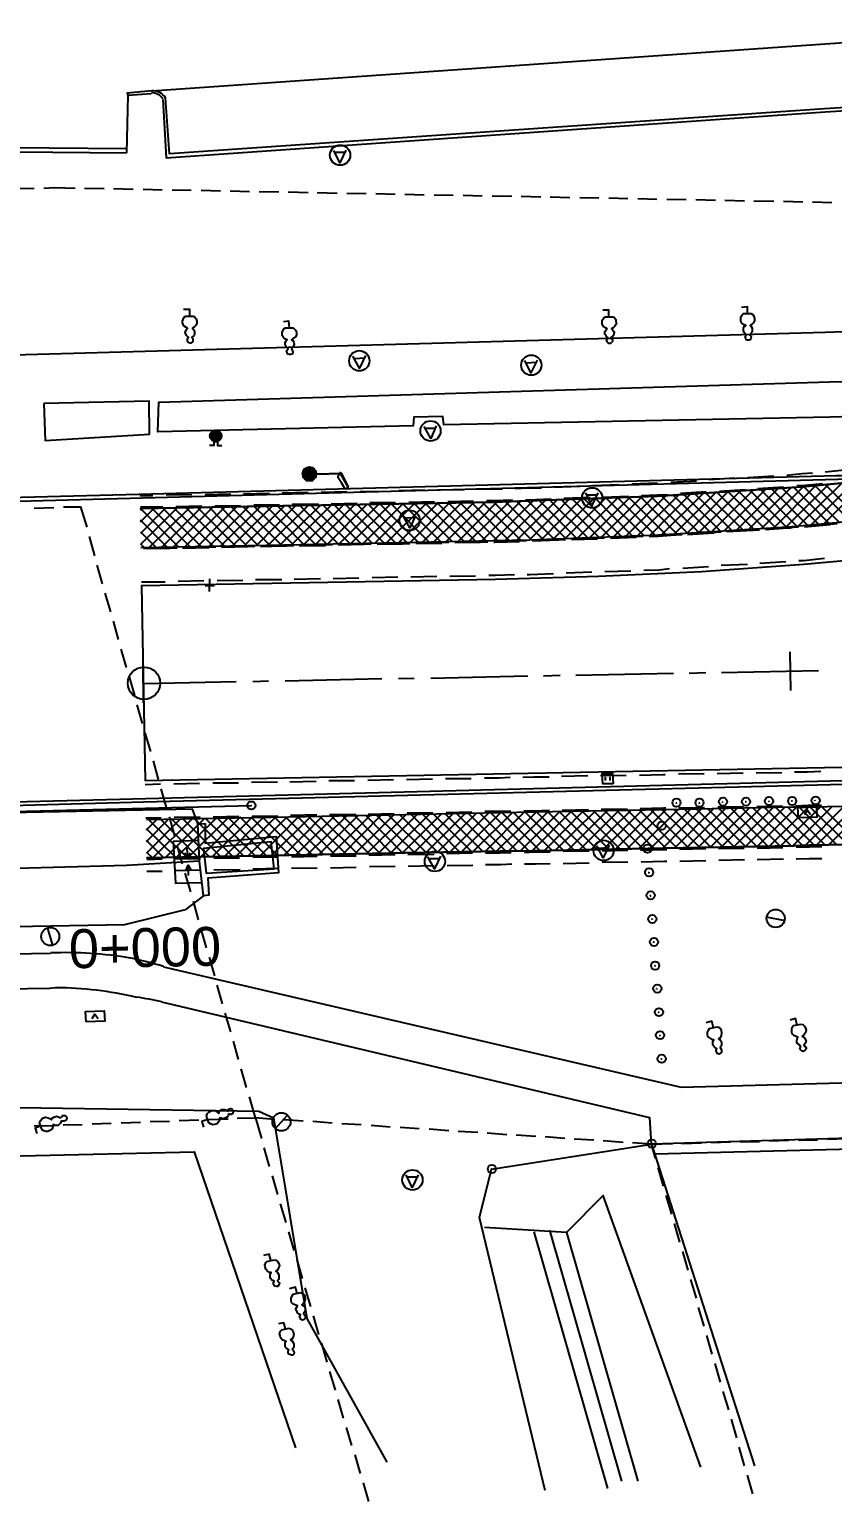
# Model space of a CAD drawing. Header units: millimetres. Extents: x -160 to 389, y -61 to 142.
# Drawn here: x -106.3 to -63.7, y -12.6 to 65.5 of the extents above; entities that cross this region are included whole.
import ezdxf

# ---------------------------------------------------------------- set-up
doc = ezdxf.new("R2010")
doc.units = ezdxf.units.MM
for name, color, linetype, true_color in [('PDF_C-ROAD', 7, 'Continuous', 0x989999), ('PDF_xref_2D-survey$(UV_map)$GR-31', 7, 'Continuous', 0xdcdcdc), ('PDF_xref_2D-survey$(UV_map)$GR-39', 7, 'Continuous', 0xdcdcdc), ('PDF_xref_2D-survey$(UV_map)$GR-41', 7, 'Continuous', 0xdcdcdc), ('PDF_xref_2D-survey$(UV_map)$GR-45', 7, 'Continuous', 0xdcdcdc), ('PDF_xref_2D-survey$(UV_map)$GR-46', 7, 'Continuous', 0xdcdcdc), ('PDF_xref_2D-survey$(UV_map)$GR-75', 7, 'Continuous', 0xdcdcdc), ('PDF_xref_2D-survey$(UV_map)$SI-39', 7, 'Continuous', 0xdcdcdc), ('PDF_xref_2D-survey$(UV_map)$SI-45', 7, 'Continuous', 0xdcdcdc), ('PDF_xref_2D-survey$(UV_map)$SI-75', 7, 'Continuous', 0xdcdcdc), ('PDF_xref_2D-survey$(UV_map)$SI-82', 7, 'Continuous', 0xdcdcdc)]:
    doc.layers.add(name, color=color, linetype=linetype, true_color=true_color)
for name, color, linetype in [('PDF_C-ROAD-CORR', 60, 'Continuous'), ('PDF_C-ROAD-STAN', 7, 'Continuous'), ('PDF_C-ROAD-STAN-MAJR', 7, 'Continuous'), ('PDF_C-ROAD-STAN-MINR', 7, 'Continuous'), ('PDF_Text', 7, 'Continuous'), ('PDF_xref_Boundary$lines$(UV_map)$GR-10', 8, 'Continuous')]:
    doc.layers.add(name, color=color, linetype=linetype)
doc.styles.add('PDF ArialMT', font='arial.ttf')

msp = doc.modelspace()

# ---------------------------------------------------------------- linework, layer by layer
at = {"layer": 'PDF_C-ROAD', "color": 1, "lineweight": 25, "true_color": 0xff0100}
msp.add_lwpolyline([(-59.792, 37.601), (-65.228, 37.107), (-70.665, 36.729), (-76.131, 36.467), (-81.596, 36.322), (-100.378, 35.973), (-100.174, 25.652), (-52.116, 26.582)], dxfattribs=at)
at = {"layer": 'PDF_C-ROAD', "color": 7, "lineweight": 25}
for points in [[(-79.038, 31.205), (-78.166, 31.234)], [(-77.323, 31.234), (-72.148, 31.35)], [(-71.304, 31.35), (-70.432, 31.379)], [(-69.589, 31.379), (-64.443, 31.496)], [(-100.261, 30.798), (-95.348, 30.914)], [(-94.476, 30.914), (-93.633, 30.943)], [(-92.76, 30.943), (-87.615, 31.059)], [(-86.742, 31.059), (-85.899, 31.089)], [(-85.027, 31.089), (-79.881, 31.205)]]:
    msp.add_lwpolyline(points, dxfattribs=at)
at = {"layer": 'PDF_C-ROAD-CORR', "color": 5, "lineweight": 25}
for points in [[(-64.094, 42.02), (-62.728, 42.165)], [(-74.357, 41.38), (-72.991, 41.439)], [(-72.293, 41.468), (-70.927, 41.555)], [(-70.258, 41.613), (-68.891, 41.7)], [(-68.194, 41.729), (-66.827, 41.817)], [(-66.129, 41.846), (-65.315, 41.933), (-64.763, 41.962)], [(-100.465, 40.77), (-99.767, 40.77)], [(-99.069, 40.799), (-97.703, 40.828)], [(-97.005, 40.828), (-95.639, 40.857)], [(-94.97, 40.857), (-93.574, 40.886)], [(-92.906, 40.915), (-91.539, 40.944)], [(-90.842, 40.944), (-89.475, 40.973)], [(-88.777, 40.973), (-87.411, 41.003)], [(-86.713, 41.032), (-85.347, 41.061)], [(-84.649, 41.061), (-83.283, 41.09)], [(-82.614, 41.119), (-81.684, 41.119), (-81.218, 41.119)], [(-80.55, 41.148), (-79.852, 41.177), (-79.154, 41.177)], [(-78.486, 41.206), (-77.119, 41.264)], [(-76.421, 41.293), (-75.055, 41.351)], [(-88.283, 21.087), (-86.917, 21.116)], [(-86.219, 21.116), (-84.853, 21.146)], [(-84.155, 21.146), (-82.788, 21.175)], [(-82.12, 21.204), (-81.306, 21.204), (-80.724, 21.233)], [(-80.056, 21.233), (-79.474, 21.233), (-78.689, 21.262)], [(-77.991, 21.262), (-76.625, 21.291)], [(-75.927, 21.32), (-74.561, 21.349)], [(-73.863, 21.349), (-72.613, 21.378), (-72.496, 21.378)], [(-71.799, 21.378), (-70.432, 21.407)], [(-69.735, 21.436), (-68.368, 21.465)], [(-67.699, 21.465), (-66.304, 21.494)], [(-65.635, 21.494), (-64.937, 21.524), (-64.269, 21.524)], [(-100.087, 20.855), (-99.273, 20.855)], [(-98.575, 20.884), (-97.209, 20.913)], [(-96.54, 20.913), (-95.144, 20.942)], [(-94.476, 20.971), (-93.08, 21)], [(-92.412, 21), (-91.045, 21.029)], [(-90.347, 21.029), (-88.981, 21.058)]]:
    msp.add_lwpolyline(points, dxfattribs=at)
at = {"layer": 'PDF_C-ROAD-CORR', "color": 1, "lineweight": 25, "true_color": 0xff0100}
for points in [[(-59.297, 41.787), (-65.315, 41.235), (-66.129, 41.177), (-72.991, 40.741), (-79.852, 40.479), (-81.684, 40.421), (-86.713, 40.334), (-92.877, 40.218), (-100.436, 40.072), (-92.877, 40.218), (-86.713, 40.334), (-81.684, 40.421), (-79.852, 40.479), (-72.991, 40.741), (-66.129, 41.177), (-65.315, 41.235), (-59.297, 41.787)], [(-100.407, 38.008), (-92.848, 38.153), (-86.684, 38.27), (-81.625, 38.386), (-79.794, 38.415), (-72.933, 38.677), (-66.1, 39.113), (-66.071, 39.113), (-65.257, 39.171), (-59.239, 39.723)], [(-100.116, 23.588), (-92.557, 23.733), (-86.393, 23.849), (-81.364, 23.966), (-79.532, 23.995), (-72.671, 24.111), (-65.81, 24.256), (-64.996, 24.256), (-58.948, 24.373)], [(-58.919, 22.338), (-64.937, 22.221), (-65.752, 22.192), (-65.781, 22.192), (-72.613, 22.076), (-79.503, 21.931), (-81.335, 21.901), (-86.364, 21.814), (-92.528, 21.698), (-100.087, 21.553), (-92.528, 21.698), (-86.364, 21.814), (-81.335, 21.901), (-79.503, 21.931), (-72.613, 22.076), (-65.781, 22.192), (-65.752, 22.192), (-64.937, 22.221), (-58.919, 22.338)]]:
    msp.add_lwpolyline(points, dxfattribs=at)
at = {"layer": 'PDF_C-ROAD-CORR', "color": 8, "lineweight": 25, "true_color": 0x767676}
for points in [[(-65.606, 41.293), (-65.315, 41.293), (-64.24, 41.41)], [(-79.997, 40.537), (-79.852, 40.537), (-78.631, 40.595)], [(-77.962, 40.625), (-76.567, 40.683)], [(-75.898, 40.683), (-74.532, 40.741)], [(-73.834, 40.77), (-72.991, 40.799), (-72.467, 40.828)], [(-71.77, 40.886), (-70.403, 40.973)], [(-69.705, 41.003), (-68.339, 41.09)], [(-67.67, 41.148), (-66.304, 41.235)], [(-100.436, 40.159), (-99.244, 40.159)], [(-98.546, 40.188), (-97.18, 40.218)], [(-96.482, 40.218), (-95.115, 40.247)], [(-94.418, 40.276), (-93.051, 40.276)], [(-92.383, 40.305), (-90.987, 40.334)], [(-90.318, 40.334), (-88.923, 40.363)], [(-88.254, 40.392), (-86.888, 40.392)], [(-86.19, 40.421), (-84.823, 40.45)], [(-84.126, 40.45), (-82.759, 40.479)], [(-82.062, 40.508), (-81.684, 40.508), (-80.695, 40.537)], [(-67.263, 38.967), (-66.1, 39.055), (-66.071, 39.055), (-65.897, 39.055)], [(-65.519, 39.084), (-66.071, 39.055), (-66.1, 39.055), (-66.885, 38.996)], [(-65.199, 39.113), (-63.833, 39.229)], [(-63.455, 39.258), (-64.821, 39.142)], [(-84.068, 38.27), (-85.434, 38.241)], [(-83.748, 38.27), (-82.381, 38.299)], [(-82.003, 38.299), (-83.37, 38.27)], [(-81.684, 38.299), (-81.625, 38.299), (-80.317, 38.328)], [(-79.939, 38.357), (-81.306, 38.328)], [(-79.619, 38.357), (-78.253, 38.415)], [(-77.875, 38.415), (-79.241, 38.357)], [(-77.555, 38.444), (-76.189, 38.473)], [(-75.811, 38.502), (-77.177, 38.444)], [(-75.491, 38.502), (-74.125, 38.56)], [(-73.747, 38.589), (-75.113, 38.531)], [(-73.427, 38.589), (-72.933, 38.619), (-72.06, 38.677)], [(-71.682, 38.677), (-72.933, 38.619), (-73.049, 38.619)], [(-71.392, 38.706), (-69.996, 38.793)], [(-69.618, 38.822), (-71.014, 38.735)], [(-69.328, 38.851), (-67.961, 38.938)], [(-67.583, 38.938), (-68.95, 38.851)], [(-100.261, 37.95), (-98.866, 37.979)], [(-98.488, 37.979), (-99.883, 37.95)], [(-98.197, 37.979), (-96.802, 38.008)], [(-96.424, 38.037), (-97.819, 38.008)], [(-96.133, 38.037), (-94.737, 38.066)], [(-94.359, 38.066), (-95.755, 38.037)], [(-94.069, 38.066), (-92.848, 38.095), (-92.673, 38.095)], [(-92.295, 38.095), (-92.848, 38.095), (-93.691, 38.066)], [(-92.005, 38.124), (-90.609, 38.124)], [(-90.231, 38.153), (-91.627, 38.124)], [(-89.94, 38.153), (-88.574, 38.182)], [(-88.196, 38.182), (-89.562, 38.153)], [(-87.876, 38.182), (-86.655, 38.211), (-86.51, 38.211)], [(-86.132, 38.211), (-86.655, 38.211), (-87.498, 38.182)], [(-85.812, 38.241), (-84.446, 38.241)], [(-76.48, 36.7), (-77.846, 36.642)], [(-74.415, 36.758), (-75.782, 36.729)], [(-72.351, 36.874), (-72.904, 36.816), (-73.718, 36.787)], [(-70.287, 36.99), (-71.653, 36.903)], [(-68.223, 37.107), (-69.618, 37.049)], [(-66.188, 37.252), (-67.554, 37.165)], [(-64.123, 37.427), (-65.228, 37.31), (-65.49, 37.31)], [(-99.127, 36.176), (-100.378, 36.176)], [(-97.063, 36.235), (-98.43, 36.205)], [(-94.999, 36.264), (-96.366, 36.235)], [(-92.935, 36.293), (-94.33, 36.293)], [(-90.871, 36.351), (-92.266, 36.322)], [(-88.836, 36.38), (-90.202, 36.351)], [(-86.771, 36.438), (-88.138, 36.409)], [(-84.707, 36.467), (-86.074, 36.438)], [(-82.643, 36.496), (-84.009, 36.467)], [(-80.579, 36.554), (-81.596, 36.525), (-81.945, 36.525)], [(-78.515, 36.612), (-79.765, 36.554), (-79.91, 36.554)], [(-84.242, 25.768), (-82.876, 25.768)], [(-82.178, 25.797), (-81.393, 25.797), (-80.811, 25.826)], [(-80.143, 25.826), (-79.561, 25.855), (-78.747, 25.855)], [(-78.079, 25.884), (-76.683, 25.914)], [(-76.014, 25.914), (-74.648, 25.943)], [(-73.95, 25.943), (-72.7, 25.972), (-72.584, 25.972)], [(-71.886, 26.001), (-70.52, 26.03)], [(-69.822, 26.03), (-68.455, 26.059)], [(-67.758, 26.059), (-66.391, 26.088)], [(-65.722, 26.117), (-65.025, 26.117), (-64.327, 26.146)], [(-100.174, 25.448), (-99.36, 25.477)], [(-98.662, 25.477), (-97.296, 25.507)], [(-96.598, 25.536), (-95.232, 25.536)], [(-94.534, 25.565), (-93.167, 25.594)], [(-92.499, 25.594), (-91.103, 25.623)], [(-90.435, 25.652), (-89.068, 25.652)], [(-88.37, 25.681), (-87.004, 25.71)], [(-86.306, 25.71), (-84.94, 25.739)], [(-71.857, 24.198), (-70.49, 24.227)], [(-69.793, 24.256), (-68.426, 24.285)], [(-67.728, 24.285), (-66.362, 24.315)], [(-65.664, 24.315), (-64.996, 24.344), (-64.298, 24.344)], [(-100.145, 23.675), (-99.331, 23.675)], [(-98.633, 23.704), (-97.267, 23.733)], [(-96.569, 23.733), (-95.203, 23.762)], [(-94.505, 23.762), (-93.138, 23.791)], [(-92.47, 23.82), (-91.074, 23.849)], [(-90.406, 23.849), (-89.01, 23.878)], [(-88.341, 23.878), (-86.975, 23.908)], [(-86.277, 23.937), (-84.911, 23.966)], [(-84.213, 23.966), (-82.847, 23.995)], [(-82.149, 24.024), (-81.364, 24.024), (-80.782, 24.024)], [(-80.085, 24.053), (-79.532, 24.053), (-78.718, 24.082)], [(-78.049, 24.082), (-76.654, 24.111)], [(-75.985, 24.14), (-74.59, 24.14)], [(-73.921, 24.169), (-72.671, 24.198), (-72.555, 24.198)], [(-80.056, 21.843), (-79.503, 21.872), (-78.689, 21.872)], [(-77.991, 21.901), (-76.625, 21.931)], [(-75.927, 21.931), (-74.561, 21.96)], [(-73.892, 21.96), (-72.613, 21.989), (-72.496, 21.989)], [(-71.828, 22.018), (-70.432, 22.047)], [(-69.764, 22.047), (-68.397, 22.076)], [(-67.699, 22.076), (-66.333, 22.105)], [(-65.635, 22.134), (-64.937, 22.134), (-64.269, 22.163)], [(-100.087, 21.465), (-99.273, 21.494)], [(-98.604, 21.494), (-97.238, 21.524)], [(-96.54, 21.553), (-95.174, 21.553)], [(-94.476, 21.582), (-93.109, 21.611)], [(-92.412, 21.611), (-91.045, 21.64)], [(-90.347, 21.669), (-88.981, 21.669)], [(-88.312, 21.698), (-86.917, 21.727)], [(-86.248, 21.727), (-84.853, 21.756)], [(-84.184, 21.785), (-82.817, 21.814)], [(-82.12, 21.814), (-81.335, 21.814), (-80.753, 21.843)]]:
    msp.add_lwpolyline(points, dxfattribs=at)
at = {"layer": 'PDF_C-ROAD-CORR', "lineweight": 25}
for points in [[(-65.49, 39.171), (-63.222, 41.41)], [(-64.821, 39.229), (-62.553, 41.497)], [(-64.153, 39.287), (-61.885, 41.555)], [(-79.881, 40.479), (-77.875, 38.502), (-75.753, 40.625)], [(-79.154, 38.444), (-77.032, 40.595)], [(-78.515, 38.473), (-76.392, 40.595)], [(-77.235, 38.502), (-75.084, 40.654)], [(-74.91, 38.589), (-76.887, 40.595)], [(-76.596, 38.531), (-74.444, 40.683)], [(-74.328, 38.619), (-76.305, 40.625)], [(-75.956, 38.56), (-73.805, 40.712)], [(-73.718, 38.648), (-75.724, 40.625)], [(-75.317, 38.589), (-73.165, 40.741)], [(-73.136, 38.677), (-75.113, 40.654)], [(-74.677, 38.619), (-72.526, 40.77)], [(-72.555, 38.706), (-74.532, 40.683)], [(-74.037, 38.648), (-71.857, 40.799)], [(-71.973, 38.735), (-73.921, 40.712)], [(-73.398, 38.648), (-71.217, 40.857)], [(-71.392, 38.764), (-73.34, 40.712)], [(-72.758, 38.706), (-70.549, 40.886)], [(-70.81, 38.822), (-72.758, 40.741)], [(-70.229, 38.851), (-72.177, 40.799)], [(-72.089, 38.735), (-69.88, 40.944)], [(-69.647, 38.88), (-71.595, 40.828)], [(-71.421, 38.764), (-69.24, 40.973)], [(-69.066, 38.938), (-71.014, 40.857)], [(-70.781, 38.822), (-68.572, 41.032)], [(-68.484, 38.967), (-70.432, 40.886)], [(-70.112, 38.851), (-67.903, 41.061)], [(-67.903, 38.996), (-69.851, 40.944)], [(-69.444, 38.909), (-67.263, 41.09)], [(-67.321, 39.026), (-69.269, 40.973)], [(-68.804, 38.938), (-66.595, 41.148)], [(-66.74, 39.084), (-68.688, 41.003)], [(-68.136, 38.996), (-65.926, 41.177)], [(-68.106, 41.061), (-66.159, 39.113), (-63.92, 41.351)], [(-65.606, 39.142), (-67.525, 41.09)], [(-67.467, 39.026), (-65.257, 41.235)], [(-65.025, 39.2), (-66.944, 41.119)], [(-66.827, 39.055), (-64.589, 41.293)], [(-64.472, 39.258), (-66.362, 41.148)], [(-63.891, 39.287), (-65.781, 41.206)], [(-63.338, 39.345), (-65.228, 41.235)], [(-62.757, 39.403), (-64.647, 41.293)], [(-62.205, 39.462), (-64.094, 41.351)], [(-100.436, 39.374), (-99.709, 40.101)], [(-100.436, 39.985), (-100.349, 40.072)], [(-98.43, 38.066), (-100.436, 40.072)], [(-100.232, 38.008), (-100.407, 38.182), (-98.459, 40.13)], [(-100.407, 38.764), (-99.098, 40.101)], [(-99.942, 38.037), (-97.819, 40.13)], [(-97.819, 38.066), (-99.825, 40.101)], [(-99.302, 38.037), (-97.209, 40.13)], [(-97.209, 38.066), (-99.244, 40.101)], [(-98.662, 38.066), (-96.569, 40.159)], [(-96.598, 38.095), (-98.633, 40.101)], [(-98.052, 38.066), (-95.929, 40.159)], [(-95.988, 38.095), (-98.023, 40.13)], [(-97.412, 38.066), (-95.319, 40.188)], [(-95.406, 38.124), (-97.412, 40.13)], [(-94.796, 38.124), (-96.802, 40.159)], [(-96.773, 38.095), (-94.679, 40.188)], [(-94.185, 38.124), (-96.191, 40.159)], [(-96.162, 38.095), (-94.069, 40.188)], [(-93.574, 38.153), (-95.61, 40.159)], [(-95.522, 38.124), (-93.429, 40.218)], [(-92.964, 38.153), (-94.999, 40.188)], [(-94.912, 38.124), (-92.79, 40.218)], [(-92.353, 38.182), (-94.389, 40.188)], [(-94.272, 38.124), (-92.179, 40.247)], [(-91.772, 38.182), (-93.778, 40.218)], [(-93.633, 38.153), (-91.539, 40.247)], [(-91.161, 38.182), (-93.167, 40.218)], [(-93.022, 38.153), (-90.9, 40.247)], [(-90.551, 38.211), (-92.586, 40.218)], [(-92.383, 38.182), (-90.289, 40.276)], [(-89.94, 38.211), (-91.975, 40.247)], [(-91.743, 38.182), (-89.65, 40.276)], [(-89.33, 38.241), (-91.365, 40.247)], [(-91.132, 38.182), (-89.039, 40.305)], [(-88.748, 38.241), (-90.754, 40.276)], [(-90.493, 38.211), (-88.399, 40.305)], [(-88.138, 38.241), (-90.144, 40.276)], [(-89.882, 38.211), (-87.76, 40.334)], [(-87.527, 38.27), (-89.533, 40.276)], [(-89.243, 38.241), (-87.149, 40.334)], [(-86.917, 38.27), (-88.952, 40.305)], [(-88.603, 38.241), (-86.51, 40.334), (-84.504, 38.328)], [(-86.306, 38.299), (-88.341, 40.305)], [(-87.992, 38.241), (-85.87, 40.363)], [(-85.696, 38.299), (-87.731, 40.334)], [(-87.353, 38.27), (-85.26, 40.363)], [(-85.114, 38.299), (-87.12, 40.334)], [(-86.713, 38.27), (-84.62, 40.392)], [(-86.103, 38.299), (-84.009, 40.392)], [(-83.893, 38.328), (-85.928, 40.363)], [(-85.463, 38.299), (-83.37, 40.392)], [(-83.283, 38.357), (-85.318, 40.363)], [(-84.853, 38.328), (-82.73, 40.421)], [(-82.672, 38.357), (-84.707, 40.392)], [(-84.213, 38.328), (-82.12, 40.421)], [(-82.091, 38.357), (-84.097, 40.392)], [(-83.573, 38.328), (-81.48, 40.45)], [(-81.48, 38.386), (-83.486, 40.392)], [(-82.963, 38.357), (-80.84, 40.45)], [(-80.87, 38.386), (-82.876, 40.421)], [(-82.323, 38.357), (-80.23, 40.479)], [(-80.259, 38.415), (-82.294, 40.421)], [(-81.684, 38.386), (-79.59, 40.479)], [(-79.678, 38.415), (-81.684, 40.421)], [(-81.073, 38.386), (-78.951, 40.508)], [(-79.067, 38.444), (-81.073, 40.45)], [(-78.486, 38.473), (-80.463, 40.45)], [(-80.433, 38.415), (-78.311, 40.537)], [(-79.794, 38.415), (-77.672, 40.566)], [(-77.294, 38.502), (-79.271, 40.508)], [(-76.683, 38.531), (-78.689, 40.508)], [(-76.102, 38.56), (-78.079, 40.537)], [(-75.52, 38.589), (-77.497, 40.566)], [(-99.011, 38.037), (-100.436, 39.462)], [(-99.622, 38.037), (-100.407, 38.822)], [(-69.589, 22.134), (-67.496, 24.227)], [(-68.95, 22.134), (-66.856, 24.227)], [(-68.339, 22.134), (-66.217, 24.256)], [(-67.699, 22.163), (-65.606, 24.256)], [(-65.286, 22.192), (-67.321, 24.227)], [(-67.06, 22.163), (-64.967, 24.256)], [(-64.676, 22.221), (-66.711, 24.227)], [(-66.449, 22.192), (-64.327, 24.285)], [(-64.094, 22.221), (-66.1, 24.256)], [(-65.81, 22.192), (-63.716, 24.285)], [(-63.484, 22.25), (-65.49, 24.256)], [(-65.17, 22.192), (-63.077, 24.315), (-61.071, 22.279)], [(-62.873, 22.25), (-64.908, 24.256)], [(-64.56, 22.221), (-62.466, 24.315), (-60.46, 22.308)], [(-62.263, 22.25), (-64.298, 24.285)], [(-63.92, 22.221), (-61.827, 24.315)], [(-100.116, 23.035), (-99.534, 23.617)], [(-100.116, 22.425), (-98.924, 23.617)], [(-100.087, 21.814), (-98.284, 23.646)], [(-97.965, 21.582), (-100, 23.588)], [(-99.767, 21.553), (-97.674, 23.646)], [(-97.383, 21.582), (-99.389, 23.617)], [(-99.127, 21.553), (-97.034, 23.646)], [(-96.773, 21.611), (-98.779, 23.617)], [(-98.517, 21.582), (-96.395, 23.675)], [(-96.162, 21.611), (-98.197, 23.646)], [(-97.877, 21.582), (-95.784, 23.675)], [(-95.551, 21.64), (-97.587, 23.646)], [(-97.238, 21.582), (-95.144, 23.704), (-93.138, 21.669)], [(-94.941, 21.64), (-96.976, 23.646)], [(-96.627, 21.611), (-94.505, 23.704)], [(-94.33, 21.64), (-96.366, 23.675)], [(-95.988, 21.611), (-93.894, 23.704)], [(-93.749, 21.669), (-95.755, 23.675)], [(-95.348, 21.64), (-93.255, 23.733)], [(-94.737, 21.64), (-92.644, 23.733)], [(-92.528, 21.698), (-94.563, 23.704)], [(-94.098, 21.64), (-92.005, 23.762)], [(-91.917, 21.698), (-93.952, 23.704)], [(-93.487, 21.669), (-91.365, 23.762)], [(-91.307, 21.698), (-93.342, 23.733)], [(-92.848, 21.669), (-90.754, 23.791)], [(-90.725, 21.727), (-92.731, 23.733)], [(-92.208, 21.698), (-90.115, 23.791)], [(-90.115, 21.727), (-92.121, 23.762)], [(-91.598, 21.698), (-89.475, 23.791)], [(-89.504, 21.727), (-91.539, 23.762)], [(-90.958, 21.727), (-88.865, 23.82)], [(-88.894, 21.756), (-90.929, 23.762)], [(-90.318, 21.727), (-88.225, 23.82)], [(-88.283, 21.756), (-90.318, 23.791)], [(-89.708, 21.727), (-87.615, 23.849)], [(-87.702, 21.785), (-89.708, 23.791)], [(-87.091, 21.785), (-89.097, 23.82)], [(-89.068, 21.756), (-86.975, 23.849)], [(-86.481, 21.785), (-88.487, 23.82)], [(-88.458, 21.756), (-86.335, 23.849)], [(-85.87, 21.814), (-87.905, 23.82)], [(-87.818, 21.785), (-85.725, 23.878)], [(-85.26, 21.814), (-87.295, 23.849)], [(-87.178, 21.785), (-85.085, 23.878)], [(-84.649, 21.843), (-86.684, 23.849)], [(-86.568, 21.785), (-84.446, 23.908)], [(-84.068, 21.843), (-86.074, 23.878)], [(-85.928, 21.814), (-83.835, 23.908)], [(-83.457, 21.843), (-85.463, 23.878)], [(-85.289, 21.814), (-83.195, 23.908)], [(-82.847, 21.872), (-84.882, 23.878)], [(-84.678, 21.843), (-82.585, 23.937)], [(-82.236, 21.872), (-84.271, 23.908)], [(-84.039, 21.843), (-81.945, 23.937)], [(-81.625, 21.901), (-83.661, 23.908)], [(-83.428, 21.843), (-81.306, 23.966)], [(-81.044, 21.901), (-83.05, 23.937)], [(-82.788, 21.872), (-80.695, 23.966)], [(-80.433, 21.901), (-82.439, 23.937)], [(-82.149, 21.872), (-80.056, 23.995)], [(-79.823, 21.931), (-81.829, 23.937)], [(-81.538, 21.901), (-79.416, 23.995), (-77.41, 21.96)], [(-79.212, 21.931), (-81.247, 23.966)], [(-80.899, 21.901), (-78.805, 23.995), (-76.799, 21.989)], [(-78.602, 21.96), (-80.637, 23.966)], [(-80.259, 21.931), (-78.166, 24.024)], [(-77.991, 21.96), (-80.026, 23.995)], [(-79.648, 21.931), (-77.555, 24.024)], [(-79.009, 21.931), (-76.916, 24.053)], [(-78.398, 21.96), (-76.276, 24.053)], [(-76.189, 21.989), (-78.224, 24.024)], [(-77.759, 21.96), (-75.665, 24.053)], [(-75.578, 22.018), (-77.613, 24.024)], [(-77.119, 21.989), (-75.026, 24.082)], [(-74.968, 22.018), (-77.003, 24.053)], [(-76.509, 21.989), (-74.386, 24.082)], [(-74.386, 22.018), (-76.392, 24.053)], [(-75.869, 21.989), (-73.776, 24.111)], [(-73.776, 22.047), (-75.782, 24.053)], [(-75.229, 22.018), (-73.136, 24.111)], [(-73.165, 22.047), (-75.171, 24.082)], [(-74.619, 22.018), (-72.526, 24.111)], [(-72.555, 22.076), (-74.59, 24.082)], [(-73.979, 22.047), (-71.886, 24.14)], [(-71.944, 22.076), (-73.979, 24.111)], [(-73.369, 22.047), (-71.246, 24.14)], [(-71.334, 22.076), (-73.369, 24.111)], [(-70.752, 22.105), (-72.758, 24.111)], [(-72.729, 22.047), (-70.636, 24.169)], [(-70.142, 22.105), (-72.148, 24.14)], [(-72.089, 22.076), (-69.996, 24.169)], [(-69.531, 22.134), (-71.566, 24.14)], [(-71.479, 22.076), (-69.357, 24.198)], [(-68.92, 22.134), (-70.956, 24.169)], [(-70.839, 22.105), (-68.746, 24.198)], [(-68.31, 22.134), (-70.345, 24.169)], [(-70.2, 22.105), (-68.106, 24.198)], [(-67.728, 22.163), (-69.735, 24.169)], [(-67.118, 22.163), (-69.124, 24.198)], [(-66.507, 22.192), (-68.513, 24.198)], [(-65.897, 22.192), (-67.932, 24.198)], [(-98.575, 21.582), (-100.116, 23.093)], [(-99.186, 21.553), (-100.116, 22.483)], [(-99.796, 21.553), (-100.087, 21.843)]]:
    msp.add_lwpolyline(points, dxfattribs=at)
at = {"layer": 'PDF_C-ROAD-STAN', "lineweight": 25}
msp.add_circle((-100.244, 30.816), 0.858, dxfattribs=at)
at = {"layer": 'PDF_C-ROAD-STAN-MAJR', "lineweight": 25}
msp.add_lwpolyline([(-100.261, 29.78), (-100.29, 31.844)], dxfattribs=at)
at = {"layer": 'PDF_C-ROAD-STAN-MINR', "lineweight": 25}
msp.add_lwpolyline([(-65.926, 30.42), (-65.955, 32.484)], dxfattribs=at)
at = {"layer": 'PDF_xref_2D-survey$(UV_map)$GR-31', "lineweight": 25}
msp.add_lwpolyline([(-105.553, 45.654), (-105.494, 43.677), (-99.942, 44.026), (-99.971, 45.77)], close=True, dxfattribs=at)
at = {"layer": 'PDF_xref_2D-survey$(UV_map)$GR-39', "lineweight": 25}
for points in [[(-94.563, 24.315), (-146.429, 23.006), (-153.116, 22.803)], [(-73.136, 5.853), (-63.338, 6.115), (-25.078, 7.278), (-18.915, 7.51), (-18.915, 8.063), (-25.107, 7.83), (-63.368, 6.667), (-73.311, 6.376), (-67.845, -10.689)], [(-82.439, 2.481), (-81.8, 5.039), (-73.311, 6.376)], [(-153.116, 4.429), (-140.44, 4.981), (-97.587, 5.969), (-92.208, -9.73)]]:
    msp.add_lwpolyline(points, dxfattribs=at)
at = {"layer": 'PDF_xref_2D-survey$(UV_map)$GR-41', "lineweight": 25}
for points in [[(-97.383, 23.384), (-97.674, 24.14), (-145.354, 23.181)], [(-97.296, 21.378), (-101.163, 21.146), (-138.725, 20.128), (-146.953, 19.954), (-146.953, 19.227)], [(-97.092, 19.547), (-98.052, 18.791), (-101.279, 18.006), (-138.376, 17.337), (-153.116, 17.163)]]:
    msp.add_lwpolyline(points, dxfattribs=at)
at = {"layer": 'PDF_xref_2D-survey$(UV_map)$GR-45', "lineweight": 25}
for points in [[(-99.825, 62.226), (-53.192, 65.482)], [(-153.116, 46.962), (-140.15, 47.311), (-100.174, 48.416), (-64.094, 49.434), (-52.756, 49.841), (-51.855, 50.916), (-52.436, 61.79)], [(-101.104, 61.993), (-101.163, 58.941)], [(-97.354, 22.483), (-98.691, 22.425), (-98.575, 20.215), (-97.18, 20.244)], [(-153.116, 15.651), (-138.26, 15.912), (-105.204, 16.494)], [(-99.215, 15.767), (-71.741, 9.4), (-63.251, 9.633), (-24.555, 10.447), (-18.798, 10.708), (-18.915, 12.133)], [(-104.942, 14.662), (-105.233, 14.633), (-138.289, 14.139), (-153.116, 13.819)], [(-73.311, 6.376), (-73.398, 7.772), (-99.302, 13.906)], [(-153.116, 9.022), (-94.156, 8.121), (-93.371, 7.772), (-91.598, -2.869), (-87.353, -10.486)], [(-70.694, -10.748), (-75.869, 3.644), (-77.817, 1.696), (-82.178, 1.957)], [(-78.951, -11.998), (-82.439, 2.481)], [(-75.636, -11.881), (-79.532, 1.725)], [(-78.718, 1.812), (-74.91, -11.504)], [(-77.817, 1.696), (-74.037, -11.504)]]:
    msp.add_lwpolyline(points, dxfattribs=at)
msp.add_lwpolyline([(-63.862, 46.788), (-58.512, 46.817), (-58.454, 45.073), (-63.833, 44.927), (-84.329, 44.52), (-84.387, 44.956), (-85.928, 44.927), (-85.957, 44.462), (-99.505, 44.142), (-99.447, 45.712)], close=True, dxfattribs=at)
for centre, radius, start, end in [((-104.373, -3.811), 20.338, 80.37862, 92.29884), ((-104.14, 0.288), 16.267, 72.35305, 78.84063), ((-105.042, -4.567), 19.233, 76.75317, 89.64011), ((-107.019, -24.396), 39.092, 78.60445, 80.59845)]:
    msp.add_arc(centre, radius, start, end, dxfattribs=at)
at = {"layer": 'PDF_xref_2D-survey$(UV_map)$GR-46', "lineweight": 25}
msp.add_lwpolyline([(-53.861, 64.901), (-53.686, 61.935), (-64.123, 61.266), (-98.895, 58.882), (-99.098, 61.848, 0.27857), (-99.825, 62.226), (-101.134, 62.11), (-101.104, 61.993), (-99.854, 62.081)], format="xyb", dxfattribs=at)
for points in [[(-99.244, 61.761), (-99.069, 58.679), (-64.094, 61.121), (-53.483, 61.79), (-53.657, 64.872)], [(-101.163, 59.144), (-140.237, 59.493), (-153.116, 58.621)], [(-153.116, 58.417), (-140.266, 59.289), (-101.163, 58.941)], [(-30.98, 38.589), (-54.064, 41.468), (-59.704, 41.817), (-63.513, 41.817), (-100.523, 40.828), (-110.233, 40.566), (-139.626, 39.752), (-153.116, 39.403)], [(-30.98, 38.386), (-54.064, 41.264), (-59.704, 41.642), (-63.426, 41.613), (-110.233, 40.363), (-139.51, 39.578), (-153.116, 39.229)], [(-20.834, 26.292), (-24.38, 26.524), (-25.136, 26.524), (-63.804, 25.623), (-100.145, 24.692), (-138.667, 23.704), (-145.063, 23.588)], [(-145.005, 23.355), (-138.609, 23.471), (-100.261, 24.518), (-63.804, 25.448), (-25.165, 26.35), (-24.41, 26.379), (-20.863, 26.117)]]:
    msp.add_lwpolyline(points, dxfattribs=at)
msp.add_lwpolyline([(-97.383, 23.384), (-97.005, 23.355), (-97.005, 22.338), (-93.226, 22.686), (-93.109, 20.768), (-96.86, 20.477), (-96.802, 19.576), (-97.092, 19.547), (-97.296, 21.378)], close=True, dxfattribs=at)
msp.add_arc((-99.808, 61.46), 0.654, 31.01157, 93.359, dxfattribs=at)
at = {"layer": 'PDF_xref_2D-survey$(UV_map)$GR-75', "lineweight": 25}
msp.add_lwpolyline([(-93.342, 20.971), (-93.487, 22.396), (-97.092, 22.047), (-96.947, 20.739)], close=True, dxfattribs=at)
at = {"layer": 'PDF_xref_2D-survey$(UV_map)$SI-39', "lineweight": 25}
for points in [[(-94.534, 24.315), (-94.563, 24.315), (-94.563, 24.344)], [(-73.311, 6.347), (-73.311, 6.376), (-73.34, 6.376)], [(-81.8, 5.01), (-81.8, 5.039), (-81.829, 5.039)]]:
    msp.add_lwpolyline(points, dxfattribs=at)
for centre in [(-94.546, 24.333), (-73.292, 6.394), (-81.782, 5.056)]:
    msp.add_circle(centre, 0.218, dxfattribs=at)
at = {"layer": 'PDF_xref_2D-survey$(UV_map)$SI-45', "lineweight": 25}
for points in [[(-97.965, 22.076), (-97.935, 21.524), (-98.081, 21.814)], [(-98.023, 20.884), (-97.906, 21.175)], [(-97.819, 21.814), (-97.935, 21.524)], [(-97.877, 20.622), (-97.906, 21.175), (-97.761, 20.913)]]:
    msp.add_lwpolyline(points, dxfattribs=at)
at = {"layer": 'PDF_xref_2D-survey$(UV_map)$SI-75', "lineweight": 25}
for points in [[(-89.533, 59.086), (-89.853, 58.417), (-90.173, 59.057)], [(-90.115, 58.97), (-90.057, 58.97), (-89.562, 58.97)], [(-88.487, 48.184), (-88.807, 47.515), (-89.155, 48.154)], [(-89.097, 48.038), (-89.039, 48.038), (-88.545, 48.067)], [(-79.387, 47.951), (-79.707, 47.282), (-80.026, 47.922)], [(-79.968, 47.806), (-79.939, 47.806), (-79.445, 47.835)], [(-96.714, 43.939), (-96.714, 43.852)], [(-96.656, 43.735), (-96.656, 44.055)], [(-96.453, 43.968), (-96.453, 43.852), (-96.395, 43.852), (-96.395, 44.026), (-96.511, 44.026), (-96.511, 43.794), (-96.336, 43.794), (-96.336, 44.084), (-96.569, 44.055), (-96.54, 43.735), (-96.278, 43.735), (-96.278, 44.113), (-96.627, 44.113), (-96.598, 43.677), (-96.278, 43.677)], [(-96.395, 44.171), (-96.569, 44.171)], [(-96.22, 43.735), (-96.22, 44.084)], [(-96.162, 43.968), (-96.162, 43.794)], [(-84.736, 44.462), (-85.027, 43.794), (-85.376, 44.433)], [(-85.318, 44.317), (-85.26, 44.346), (-84.765, 44.346)], [(-96.54, 43.619), (-96.54, 43.416), (-96.773, 43.416)], [(-96.395, 43.619), (-96.482, 43.619)], [(-96.336, 43.619), (-96.336, 43.416), (-96.104, 43.416)], [(-91.132, 42.02), (-91.132, 42.049), (-91.801, 42.049), (-91.743, 42.049), (-91.743, 42.107), (-91.685, 42.107), (-91.685, 42.165), (-91.656, 42.165)], [(-91.249, 42.107), (-91.249, 42.165), (-91.656, 42.165), (-91.656, 42.224), (-91.307, 42.224), (-91.307, 41.613), (-91.307, 41.555), (-91.627, 41.555), (-91.656, 42.224)], [(-91.598, 42.224), (-91.568, 41.555)], [(-91.51, 41.555), (-91.539, 42.224)], [(-91.481, 42.224), (-91.452, 41.555)], [(-91.423, 41.555), (-91.423, 42.224)], [(-91.365, 42.224), (-91.365, 41.555)], [(-91.132, 41.787), (-91.132, 41.729), (-91.191, 41.729), (-91.743, 41.729), (-91.801, 41.729), (-91.801, 42.049)], [(-91.801, 41.991), (-91.132, 42.02), (-91.132, 41.846), (-91.132, 41.787), (-91.801, 41.787)], [(-91.801, 41.933), (-91.132, 41.962)], [(-91.132, 41.904), (-91.801, 41.875)], [(-91.801, 41.817), (-91.132, 41.846)], [(-91.743, 42.049), (-91.743, 41.671), (-91.191, 41.671), (-91.191, 42.107)], [(-89.417, 41.177), (-89.533, 41.119), (-89.591, 41.148), (-89.766, 41.439), (-89.94, 41.7), (-89.94, 41.817), (-89.882, 41.875), (-89.824, 41.933), (-89.766, 41.991)], [(-89.766, 41.933), (-89.417, 41.206)], [(-76.16, 40.915), (-76.48, 40.247), (-76.799, 40.915)], [(-76.77, 40.799), (-76.712, 40.799), (-76.218, 40.799)], [(-85.841, 39.694), (-86.132, 39.055), (-86.481, 39.694)], [(-86.423, 39.578), (-86.364, 39.578), (-85.87, 39.607)], [(-97.005, 36.002), (-96.511, 35.973)], [(-96.773, 35.682), (-96.743, 36.351)], [(-75.753, 25.652), (-75.753, 25.855)], [(-75.52, 25.855), (-75.52, 25.652)], [(-71.973, 24.46), (-72.002, 24.46), (-72.002, 24.431)], [(-70.752, 24.46), (-70.781, 24.46), (-70.752, 24.489)], [(-69.531, 24.489), (-69.56, 24.518)], [(-69.531, 24.518), (-69.56, 24.489)], [(-68.31, 24.547), (-68.31, 24.518), (-68.339, 24.518)], [(-67.06, 24.547), (-67.089, 24.547), (-67.089, 24.518)], [(-65.839, 24.547), (-65.868, 24.576), (-65.868, 24.547)], [(-64.647, 24.576), (-64.618, 24.605)], [(-64.618, 24.576), (-64.647, 24.605)], [(-65.199, 23.849), (-65.025, 24.082), (-64.879, 23.849)], [(-72.787, 23.21), (-72.758, 23.239), (-72.787, 23.239)], [(-75.549, 22.221), (-75.869, 21.553), (-76.218, 22.192)], [(-76.16, 22.076), (-76.102, 22.076), (-75.607, 22.105)], [(-73.543, 21.989), (-73.543, 22.018), (-73.572, 22.018)], [(-84.504, 21.64), (-84.823, 20.971), (-85.172, 21.611)], [(-85.114, 21.494), (-85.056, 21.524), (-84.562, 21.524)], [(-73.456, 20.797), (-73.456, 20.768), (-73.485, 20.768)], [(-73.398, 19.517), (-73.369, 19.547), (-73.398, 19.547)], [(-73.281, 18.325), (-73.281, 18.296), (-73.311, 18.296)], [(-66.304, 18.238), (-67.205, 18.413)], [(-105.087, 16.93), (-105.349, 17.802)], [(-73.194, 17.046), (-73.194, 17.075), (-73.223, 17.075)], [(-73.107, 15.825), (-73.136, 15.825), (-73.107, 15.854)], [(-73.049, 14.575), (-73.02, 14.604), (-73.049, 14.604)], [(-72.933, 13.383), (-72.933, 13.354), (-72.962, 13.354)], [(-102.994, 13.034), (-102.849, 13.267), (-102.674, 13.034)], [(-72.845, 12.133), (-72.874, 12.133), (-72.874, 12.104)], [(-72.758, 10.883), (-72.787, 10.883), (-72.758, 10.912)], [(-93.284, 7.19), (-92.644, 7.888)], [(-85.696, 4.748), (-86.015, 4.08), (-86.335, 4.748)], [(-86.277, 4.632), (-86.248, 4.632), (-85.754, 4.632)]]:
    msp.add_lwpolyline(points, dxfattribs=at)
for points in [[(-91.249, 41.613), (-91.249, 42.107), (-91.191, 42.107), (-91.685, 42.107), (-91.685, 41.613)], [(-91.074, 41.904), (-89.824, 41.933), (-89.417, 41.177), (-89.417, 41.206), (-89.824, 41.991), (-89.766, 41.933)], [(-75.346, 25.477), (-75.898, 25.477), (-75.927, 26.03), (-75.375, 26.03)], [(-65.519, 23.675), (-65.548, 24.227), (-64.56, 24.256), (-64.53, 23.704)], [(-103.314, 12.86), (-103.343, 13.412), (-102.355, 13.441), (-102.326, 12.889)]]:
    msp.add_lwpolyline(points, close=True, dxfattribs=at)
for centre, radius in [((-89.836, 58.815), 0.538), ((-88.818, 47.912), 0.538), ((-79.689, 47.679), 0.538), ((-85.038, 44.19), 0.538), ((-96.436, 43.929), 0.305), ((-91.464, 41.923), 0.363), ((-76.462, 40.643), 0.538), ((-86.143, 39.451), 0.538), ((-71.984, 24.478), 0.218), ((-70.763, 24.478), 0.218), ((-69.513, 24.536), 0.218), ((-68.292, 24.536), 0.218), ((-67.071, 24.565), 0.218), ((-65.849, 24.565), 0.218), ((-64.599, 24.594), 0.218), ((-72.769, 23.257), 0.218), ((-84.806, 21.367), 0.538), ((-75.851, 21.948), 0.538), ((-73.525, 22.036), 0.218), ((-73.438, 20.785), 0.218), ((-73.351, 19.564), 0.218), ((-66.722, 18.343), 0.48), ((-73.263, 18.314), 0.218), ((-105.216, 17.384), 0.48), ((-73.176, 17.093), 0.218), ((-73.118, 15.843), 0.218), ((-73.002, 14.622), 0.218), ((-72.915, 13.372), 0.218), ((-72.856, 12.15), 0.218), ((-72.769, 10.9), 0.218), ((-92.947, 7.557), 0.48), ((-85.998, 4.475), 0.538)]:
    msp.add_circle(centre, radius, dxfattribs=at)
at = {"layer": 'PDF_xref_2D-survey$(UV_map)$SI-82', "lineweight": 25}
for points in [[(-68.223, 50.422), (-68.223, 50.771), (-68.543, 50.742)], [(-97.819, 50.277), (-97.819, 50.626), (-98.139, 50.626)], [(-92.528, 49.666), (-92.557, 50.015), (-92.848, 49.986)], [(-75.578, 50.248), (-75.578, 50.597), (-75.898, 50.597)], [(-70.025, 12.54), (-70.112, 12.889), (-70.403, 12.802)], [(-65.577, 12.685), (-65.664, 13.034), (-65.955, 12.947)], [(-105.698, 7.336), (-106.018, 7.22), (-105.931, 6.929)], [(-96.86, 7.685), (-97.18, 7.568), (-97.092, 7.278)], [(-93.516, 0.213), (-93.604, 0.533), (-93.894, 0.475)], [(-92.121, -1.561), (-92.208, -1.212), (-92.528, -1.299)], [(-92.731, -3.421), (-92.819, -3.101), (-93.109, -3.16)]]:
    msp.add_lwpolyline(points, dxfattribs=at)
for points in [[(-97.616, 50.277), (-97.558, 50.248), (-97.47, 50.131), (-97.441, 50.015), (-97.441, 49.899), (-97.499, 49.783), (-97.587, 49.695), (-97.674, 49.637), (-97.616, 49.579), (-97.558, 49.492), (-97.558, 49.434), (-97.558, 49.346), (-97.587, 49.259), (-97.645, 49.201), (-97.703, 49.172), (-97.645, 49.085), (-97.645, 49.027), (-97.645, 48.969), (-97.674, 48.91), (-97.761, 48.852), (-97.819, 48.852), (-97.906, 48.881), (-97.935, 48.939), (-97.935, 49.027), (-97.935, 49.085), (-97.877, 49.172), (-97.935, 49.201), (-97.994, 49.259), (-98.023, 49.317), (-98.052, 49.405), (-98.023, 49.492), (-97.994, 49.579), (-97.935, 49.637), (-98.023, 49.695), (-98.11, 49.754), (-98.197, 49.899), (-98.197, 50.015), (-98.168, 50.102), (-98.11, 50.219), (-98.023, 50.277)], [(-75.375, 50.248), (-75.288, 50.219), (-75.2, 50.102), (-75.2, 50.015), (-75.171, 49.87), (-75.258, 49.754), (-75.346, 49.666), (-75.433, 49.608), (-75.375, 49.55), (-75.317, 49.463), (-75.288, 49.405), (-75.317, 49.317), (-75.346, 49.23), (-75.404, 49.172), (-75.462, 49.143), (-75.404, 49.056), (-75.375, 48.998), (-75.375, 48.939), (-75.433, 48.881), (-75.491, 48.823), (-75.549, 48.823), (-75.636, 48.881), (-75.665, 48.91), (-75.695, 48.998), (-75.665, 49.056), (-75.636, 49.143), (-75.695, 49.172), (-75.724, 49.23), (-75.782, 49.317), (-75.782, 49.376), (-75.782, 49.463), (-75.724, 49.55), (-75.665, 49.608), (-75.753, 49.666), (-75.869, 49.754), (-75.927, 49.87), (-75.927, 49.986), (-75.927, 50.073), (-75.84, 50.19), (-75.753, 50.248)], [(-68.019, 50.422), (-67.932, 50.364), (-67.874, 50.277), (-67.845, 50.161), (-67.845, 50.044), (-67.903, 49.928), (-67.99, 49.841), (-68.077, 49.783), (-68.019, 49.724), (-67.961, 49.637), (-67.961, 49.55), (-67.961, 49.492), (-67.99, 49.405), (-68.048, 49.346), (-68.106, 49.288), (-68.048, 49.23), (-68.019, 49.172), (-68.048, 49.085), (-68.077, 49.027), (-68.136, 48.998), (-68.223, 48.998), (-68.281, 49.027), (-68.31, 49.085), (-68.339, 49.143), (-68.31, 49.23), (-68.281, 49.288), (-68.339, 49.346), (-68.397, 49.405), (-68.426, 49.463), (-68.426, 49.55), (-68.426, 49.637), (-68.397, 49.724), (-68.31, 49.783), (-68.397, 49.812), (-68.513, 49.899), (-68.572, 50.015), (-68.572, 50.161), (-68.572, 50.248), (-68.484, 50.364), (-68.426, 50.422)], [(-92.353, 49.666), (-92.266, 49.608), (-92.179, 49.521), (-92.15, 49.405), (-92.15, 49.288), (-92.208, 49.172), (-92.324, 49.085), (-92.412, 49.027), (-92.324, 48.969), (-92.295, 48.881), (-92.266, 48.794), (-92.295, 48.736), (-92.324, 48.649), (-92.383, 48.591), (-92.412, 48.562), (-92.383, 48.474), (-92.353, 48.416), (-92.353, 48.329), (-92.383, 48.271), (-92.47, 48.242), (-92.528, 48.242), (-92.615, 48.271), (-92.644, 48.329), (-92.673, 48.387), (-92.644, 48.474), (-92.586, 48.532), (-92.644, 48.591), (-92.702, 48.649), (-92.731, 48.707), (-92.76, 48.794), (-92.76, 48.881), (-92.702, 48.969), (-92.644, 49.027), (-92.731, 49.056), (-92.848, 49.143), (-92.906, 49.259), (-92.906, 49.405), (-92.877, 49.492), (-92.819, 49.608), (-92.731, 49.666)], [(-69.851, 12.598), (-69.764, 12.569), (-69.647, 12.482), (-69.618, 12.395), (-69.589, 12.278), (-69.618, 12.133), (-69.676, 12.017), (-69.764, 11.958), (-69.676, 11.9), (-69.618, 11.842), (-69.589, 11.755), (-69.589, 11.697), (-69.589, 11.61), (-69.647, 11.551), (-69.676, 11.493), (-69.618, 11.406), (-69.589, 11.348), (-69.589, 11.29), (-69.589, 11.232), (-69.647, 11.173), (-69.735, 11.144), (-69.822, 11.173), (-69.851, 11.232), (-69.88, 11.29), (-69.88, 11.348), (-69.851, 11.435), (-69.909, 11.464), (-69.967, 11.522), (-70.025, 11.581), (-70.054, 11.639), (-70.054, 11.726), (-70.054, 11.813), (-69.996, 11.9), (-70.083, 11.929), (-70.2, 11.988), (-70.316, 12.075), (-70.345, 12.191), (-70.345, 12.307), (-70.287, 12.424), (-70.229, 12.511)], [(-65.374, 12.743), (-65.286, 12.714), (-65.199, 12.627), (-65.141, 12.54), (-65.112, 12.424), (-65.141, 12.278), (-65.228, 12.162), (-65.315, 12.104), (-65.228, 12.046), (-65.17, 11.988), (-65.141, 11.9), (-65.112, 11.842), (-65.141, 11.755), (-65.17, 11.697), (-65.228, 11.639), (-65.17, 11.551), (-65.112, 11.493), (-65.112, 11.435), (-65.141, 11.377), (-65.199, 11.319), (-65.257, 11.29), (-65.345, 11.319), (-65.403, 11.377), (-65.432, 11.435), (-65.403, 11.493), (-65.403, 11.581), (-65.461, 11.61), (-65.519, 11.668), (-65.577, 11.726), (-65.606, 11.784), (-65.606, 11.871), (-65.577, 11.958), (-65.548, 12.046), (-65.635, 12.075), (-65.752, 12.133), (-65.839, 12.22), (-65.868, 12.336), (-65.868, 12.453), (-65.839, 12.569), (-65.781, 12.656)], [(-105.785, 7.51), (-105.756, 7.597), (-105.669, 7.714), (-105.582, 7.772), (-105.465, 7.801), (-105.32, 7.772), (-105.204, 7.714), (-105.146, 7.656), (-105.117, 7.743), (-105.029, 7.801), (-104.971, 7.83), (-104.884, 7.859), (-104.797, 7.83), (-104.739, 7.801), (-104.68, 7.772), (-104.622, 7.83), (-104.564, 7.888), (-104.506, 7.888), (-104.448, 7.888), (-104.361, 7.83), (-104.332, 7.743), (-104.361, 7.656), (-104.39, 7.627), (-104.477, 7.597), (-104.535, 7.597), (-104.622, 7.597), (-104.651, 7.539), (-104.68, 7.481), (-104.739, 7.423), (-104.797, 7.365), (-104.884, 7.365), (-104.971, 7.365), (-105.058, 7.423), (-105.087, 7.307), (-105.117, 7.19), (-105.233, 7.103), (-105.349, 7.045), (-105.436, 7.045), (-105.553, 7.074), (-105.64, 7.132)], [(-96.918, 7.859), (-96.889, 7.975), (-96.802, 8.063), (-96.714, 8.121), (-96.627, 8.15), (-96.482, 8.15), (-96.366, 8.063), (-96.278, 8.005), (-96.249, 8.092), (-96.191, 8.15), (-96.104, 8.208), (-96.046, 8.208), (-95.958, 8.208), (-95.871, 8.179), (-95.813, 8.121), (-95.755, 8.208), (-95.697, 8.237), (-95.639, 8.266), (-95.581, 8.237), (-95.522, 8.179), (-95.493, 8.121), (-95.522, 8.034), (-95.551, 7.975), (-95.61, 7.946), (-95.668, 7.946), (-95.755, 7.975), (-95.784, 7.888), (-95.813, 7.83), (-95.9, 7.772), (-95.958, 7.743), (-96.046, 7.714), (-96.133, 7.743), (-96.22, 7.772), (-96.22, 7.685), (-96.278, 7.568), (-96.366, 7.452), (-96.482, 7.423), (-96.598, 7.394), (-96.714, 7.452), (-96.802, 7.51)], [(-93.342, 0.242), (-93.255, 0.213), (-93.138, 0.126), (-93.08, 0.038), (-93.051, -0.078), (-93.109, -0.194), (-93.167, -0.31), (-93.255, -0.369), (-93.167, -0.427), (-93.109, -0.514), (-93.08, -0.572), (-93.08, -0.659), (-93.08, -0.746), (-93.109, -0.805), (-93.167, -0.863), (-93.109, -0.921), (-93.051, -0.979), (-93.051, -1.037), (-93.08, -1.095), (-93.138, -1.183), (-93.197, -1.183), (-93.284, -1.154), (-93.342, -1.124), (-93.371, -1.066), (-93.371, -0.979), (-93.342, -0.892), (-93.4, -0.863), (-93.458, -0.834), (-93.516, -0.776), (-93.545, -0.688), (-93.545, -0.601), (-93.545, -0.514), (-93.487, -0.427), (-93.574, -0.427), (-93.691, -0.369), (-93.778, -0.252), (-93.807, -0.136), (-93.836, -0.049), (-93.778, 0.097), (-93.72, 0.155)], [(-91.946, -1.502), (-91.859, -1.531), (-91.743, -1.619), (-91.714, -1.706), (-91.685, -1.822), (-91.714, -1.968), (-91.801, -2.084), (-91.859, -2.142), (-91.772, -2.2), (-91.714, -2.258), (-91.685, -2.346), (-91.685, -2.404), (-91.685, -2.491), (-91.743, -2.549), (-91.772, -2.607), (-91.714, -2.694), (-91.685, -2.753), (-91.685, -2.811), (-91.685, -2.869), (-91.743, -2.927), (-91.83, -2.956), (-91.917, -2.927), (-91.946, -2.869), (-91.975, -2.811), (-91.975, -2.753), (-91.946, -2.665), (-92.005, -2.636), (-92.092, -2.578), (-92.121, -2.52), (-92.15, -2.462), (-92.179, -2.375), (-92.15, -2.287), (-92.092, -2.2), (-92.179, -2.171), (-92.324, -2.113), (-92.412, -2.026), (-92.441, -1.909), (-92.441, -1.793), (-92.383, -1.677), (-92.324, -1.59)], [(-92.557, -3.392), (-92.47, -3.421), (-92.353, -3.508), (-92.324, -3.596), (-92.295, -3.712), (-92.324, -3.857), (-92.383, -3.945), (-92.47, -4.003), (-92.383, -4.061), (-92.324, -4.148), (-92.295, -4.206), (-92.295, -4.293), (-92.295, -4.381), (-92.324, -4.439), (-92.383, -4.497), (-92.324, -4.555), (-92.295, -4.613), (-92.266, -4.671), (-92.295, -4.759), (-92.353, -4.817), (-92.412, -4.817), (-92.499, -4.788), (-92.557, -4.759), (-92.586, -4.7), (-92.586, -4.613), (-92.557, -4.526), (-92.615, -4.497), (-92.673, -4.468), (-92.731, -4.41), (-92.76, -4.322), (-92.76, -4.264), (-92.76, -4.148), (-92.702, -4.09), (-92.79, -4.061), (-92.906, -4.003), (-92.993, -3.886), (-93.022, -3.77), (-93.051, -3.683), (-92.993, -3.538), (-92.935, -3.479)]]:
    msp.add_lwpolyline(points, close=True, dxfattribs=at)
at = {"layer": 'PDF_xref_Boundary$lines$(UV_map)$GR-10', "lineweight": 25}
for points in [[(-106.076, 57.051), (-107.093, 57.022)], [(-103.895, 57.051), (-105, 57.08), (-105.553, 57.051)], [(-102.355, 57.022), (-103.401, 57.051)], [(-100.814, 56.993), (-101.86, 57.022)], [(-99.273, 56.964), (-100.29, 56.993)], [(-97.732, 56.935), (-98.75, 56.964)], [(-96.191, 56.905), (-97.209, 56.935)], [(-94.65, 56.876), (-95.668, 56.905)], [(-93.08, 56.847), (-94.127, 56.876)], [(-91.539, 56.818), (-92.586, 56.847)], [(-89.999, 56.789), (-91.045, 56.818)], [(-88.458, 56.76), (-89.475, 56.789)], [(-86.917, 56.731), (-87.934, 56.76)], [(-85.376, 56.702), (-86.393, 56.731)], [(-83.835, 56.673), (-84.853, 56.702)], [(-82.294, 56.644), (-83.312, 56.673)], [(-80.724, 56.615), (-81.771, 56.644)], [(-79.183, 56.586), (-80.23, 56.615)], [(-77.642, 56.557), (-78.689, 56.586)], [(-76.102, 56.528), (-77.119, 56.557)], [(-74.561, 56.498), (-75.578, 56.528)], [(-73.02, 56.469), (-74.037, 56.498)], [(-71.479, 56.44), (-72.496, 56.469)], [(-69.909, 56.411), (-70.956, 56.44)], [(-68.368, 56.382), (-69.415, 56.411)], [(-66.827, 56.353), (-67.874, 56.382)], [(-65.286, 56.324), (-66.304, 56.353)], [(-63.745, 56.295), (-64.763, 56.324)], [(-106.076, 40.101), (-105.029, 40.13)], [(-104.506, 40.159), (-103.605, 40.159), (-103.285, 39.084)], [(-102.849, 37.572), (-103.14, 38.589)], [(-102.442, 36.089), (-102.733, 37.078)], [(-102.006, 34.606), (-102.296, 35.595)], [(-101.599, 33.124), (-101.86, 34.112)], [(-101.163, 31.641), (-101.453, 32.629)], [(-100.726, 30.158), (-101.017, 31.147)], [(-100.319, 28.676), (-100.61, 29.664)], [(-99.883, 27.193), (-100.174, 28.181)], [(-99.476, 25.71), (-99.738, 26.699)], [(-99.04, 24.227), (-99.331, 25.216)], [(-98.604, 22.716), (-98.895, 23.733)], [(-98.197, 21.233), (-98.488, 22.221)], [(-97.761, 19.75), (-98.052, 20.739)], [(-97.354, 18.267), (-97.616, 19.256)], [(-96.918, 16.785), (-97.209, 17.773)], [(-96.482, 15.302), (-96.773, 16.29)], [(-96.075, 13.819), (-96.366, 14.808)], [(-95.639, 12.336), (-95.929, 13.325)], [(-95.232, 10.854), (-95.493, 11.842)], [(-94.796, 9.371), (-95.086, 10.359)], [(-93.342, 7.685), (-94.33, 7.772), (-94.65, 8.877)], [(-106.076, 7.336), (-105.058, 7.365)], [(-104.535, 7.394), (-103.518, 7.423)], [(-102.994, 7.452), (-101.977, 7.481)], [(-101.453, 7.51), (-100.436, 7.539)], [(-99.912, 7.568), (-98.895, 7.597)], [(-98.372, 7.627), (-97.325, 7.656)], [(-96.831, 7.685), (-95.784, 7.714)], [(-95.29, 7.743), (-94.33, 7.772), (-94.011, 6.667)], [(-91.801, 7.597), (-92.819, 7.656)], [(-90.26, 7.481), (-91.278, 7.568)], [(-88.719, 7.394), (-89.737, 7.452)], [(-87.178, 7.278), (-88.196, 7.365)], [(-85.638, 7.19), (-86.655, 7.249)], [(-84.068, 7.074), (-85.114, 7.161)], [(-82.527, 6.987), (-83.573, 7.045)], [(-80.986, 6.871), (-82.032, 6.958)], [(-79.445, 6.783), (-80.492, 6.842)], [(-77.904, 6.667), (-78.951, 6.754)], [(-76.363, 6.58), (-77.41, 6.638)], [(-74.822, 6.464), (-75.869, 6.551)], [(-73.311, 6.376), (-74.328, 6.435)], [(-73.107, 5.621), (-73.311, 6.376), (-72.206, 6.405)], [(-71.712, 6.405), (-70.665, 6.435)], [(-70.142, 6.464), (-69.124, 6.493)], [(-68.601, 6.493), (-67.583, 6.522)], [(-67.06, 6.551), (-66.042, 6.58)], [(-65.519, 6.58), (-64.501, 6.609)], [(-63.978, 6.638), (-62.961, 6.667)], [(-93.574, 5.184), (-93.865, 6.173)], [(-93.138, 3.702), (-93.429, 4.69)], [(-72.671, 4.138), (-72.962, 5.126)], [(-92.702, 2.219), (-92.993, 3.207)], [(-72.235, 2.655), (-72.526, 3.644)], [(-92.266, 0.736), (-92.557, 1.725)], [(-71.799, 1.172), (-72.089, 2.161)], [(-91.83, -0.746), (-92.121, 0.242)], [(-71.363, -0.31), (-71.653, 0.678)], [(-91.394, -2.229), (-91.685, -1.241)], [(-70.927, -1.793), (-71.217, -0.805)], [(-70.52, -3.276), (-70.81, -2.287)], [(-90.958, -3.712), (-91.249, -2.723)], [(-70.083, -4.759), (-70.374, -3.77)], [(-90.522, -5.195), (-90.813, -4.206)], [(-69.647, -6.241), (-69.938, -5.253)], [(-90.086, -6.677), (-90.376, -5.689)], [(-69.211, -7.724), (-69.502, -6.736)], [(-89.65, -8.16), (-89.94, -7.172)], [(-68.775, -9.207), (-69.066, -8.218)], [(-89.214, -9.614), (-89.504, -8.654)], [(-88.748, -11.097), (-89.039, -10.108)], [(-68.368, -10.689), (-68.659, -9.701)], [(-88.312, -12.579), (-88.603, -11.591)], [(-67.932, -12.172), (-68.223, -11.184)]]:
    msp.add_lwpolyline(points, dxfattribs=at)

# ---------------------------------------------------------------- texts
at = {"layer": 'PDF_Text', "insert": (-104.232, 16.712), "char_height": 2.0602, "attachment_point": 4, "rotation": 1.03249, "style": 'PDF ArialMT'}
msp.add_mtext('0+000', dxfattribs=at)

doc.saveas('drawing.dxf')
